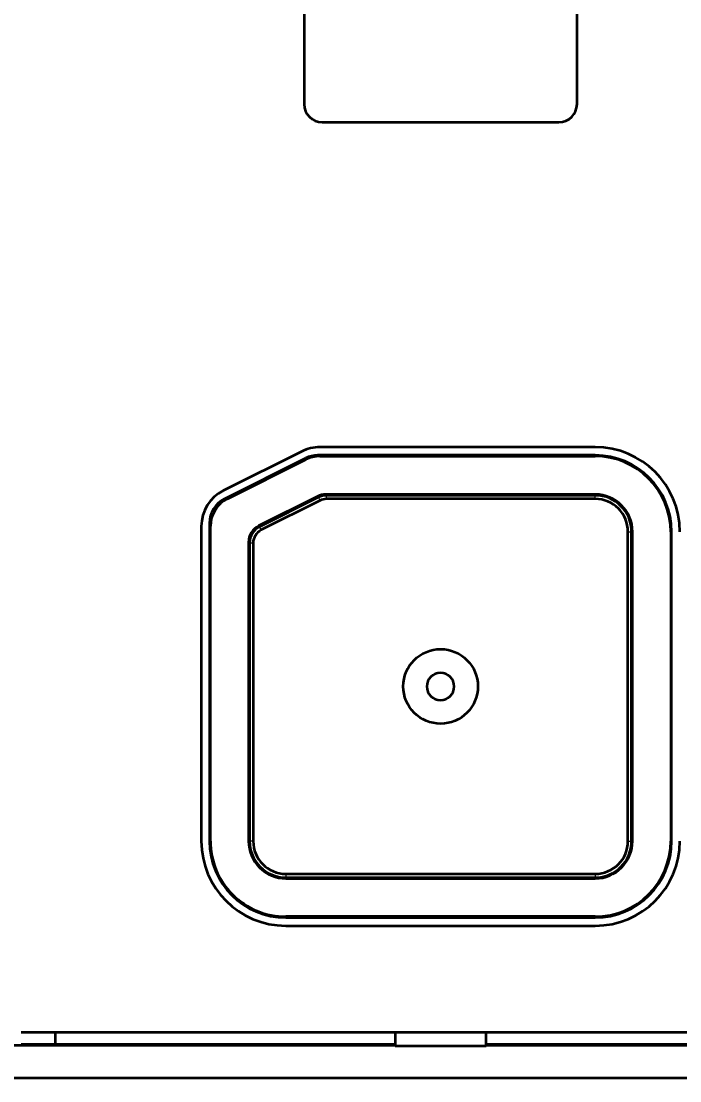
# Model space of a CAD drawing. Extents: x -1334 to -16, y -214 to 699.
# Drawn here: x -844.4 to -808.2, y 10.4 to 68.7 of the extents above; entities that cross this region are included whole.
import ezdxf

# ---------------------------------------------------------------- set-up
doc = ezdxf.new("R2010")
doc.units = 0
doc.dimstyles.get("Standard").update_dxf_attribs({"dimtxt": 0.18, "dimasz": 0.18, "dimexe": 0.18, "dimexo": 0.0625, "dimgap": 0.09, "dimtad": 0, "dimtih": 1, "dimtoh": 1, "dimdec": 4, "dimzin": 0, "dimdsep": 46, "dimtxsty": 'Standard', "dimcen": 0.09, "dimadec": 0, "dimazin": 0, "dimtfac": 1, "dimtdec": 4, "dimtofl": 0, "dimtmove": 0, "dimatfit": 3, "dimfxl": 1, "dimtolj": 1, "dimtzin": 0, "dimarcsym": 0})

# ---------------------------------------------------------------- blocks, each defined once
blk = doc.blocks.new('*D2')
at = {"color": 0, "lineweight": -2, "transparency": 16777216}
for p, q in [((-1164.451, 154.84), (-1164.451, -18.919)), ((-795.211, 16.82), (-795.211, -18.919)), ((-1161.951, -17.669), (-797.711, -17.669))]:
    blk.add_line(p, q, dxfattribs=at)
at = {"color": 0, "transparency": 16777216}
for points in [[(-1161.951, -17.252), (-1161.951, -18.086), (-1164.451, -17.669)], [(-797.711, -17.252), (-797.711, -18.086), (-795.211, -17.669)]]:
    blk.add_solid(points, dxfattribs=at)
at = {"layer": 'Defpoints', "color": 0, "transparency": 16777216}
for p in [(-1164.451, 155.465), (-795.211, 17.445), (-795.211, -17.669)]:
    blk.add_point(p, dxfattribs=at)
at = {"color": 0, "transparency": 16777216, "insert": (-982.702, -15.586), "char_height": 2.5, "attachment_point": 5}
blk.add_mtext('369,24', dxfattribs=at)

msp = doc.modelspace()

# ---------------------------------------------------------------- linework, layer by layer
at = {"color": 7, "lineweight": 35, "ltscale": 0.289663}
for p, q in [((-828.871, 75.692), (-828.871, 64.105)), ((-813.871, 64.105), (-813.871, 75.692))]:
    msp.add_line(p, q, dxfattribs=at)
at = {"color": 7, "lineweight": 35, "ltscale": 0.325}
msp.add_line((-827.871, 63.105), (-814.871, 63.105), dxfattribs=at)
at = {"color": 7, "lineweight": 35, "ltscale": 0.120344}
msp.add_line((-829, 45.023), (-833.305, 42.87), dxfattribs=at)
at = {"color": 7, "lineweight": 35, "ltscale": 0.37861}
for p, q in [((-812.871, 45.255), (-828.016, 45.255)), ((-828.016, 44.755), (-812.871, 44.755))]:
    msp.add_line(p, q, dxfattribs=at)
at = {"color": 7, "lineweight": 35, "ltscale": 0.124496}
msp.add_line((-833.242, 42.42), (-828.788, 44.647), dxfattribs=at)
at = {"color": 7, "lineweight": 35, "ltscale": 0.120345}
msp.add_line((-833.082, 42.423), (-828.776, 44.576), dxfattribs=at)
at = {"color": 7, "lineweight": 35, "ltscale": 0.381148}
msp.add_line((-812.871, 44.805), (-828.117, 44.805), dxfattribs=at)
at = {"color": 7, "lineweight": 35, "ltscale": 0.090451}
for p, q in [((-828.133, 42.55), (-831.369, 40.932)), ((-828.083, 42.5), (-831.319, 40.882)), ((-827.993, 42.321), (-831.229, 40.703))]:
    msp.add_line(p, q, dxfattribs=at)
at = {"color": 7, "lineweight": 35, "ltscale": 0.370348}
msp.add_line((-812.871, 42.655), (-827.685, 42.655), dxfattribs=at)
at = {"color": 7, "lineweight": 35, "ltscale": 0.369098}
for p, q in [((-812.871, 42.605), (-827.635, 42.605)), ((-812.871, 42.405), (-827.635, 42.405))]:
    msp.add_line(p, q, dxfattribs=at)
at = {"color": 7, "lineweight": 13, "ltscale": 0.005}
for p, q in [((-827.635, 42.405), (-827.635, 42.605)), ((-812.871, 42.405), (-812.871, 42.605)), ((-827.993, 42.321), (-828.083, 42.5)), ((-831.229, 40.703), (-831.319, 40.882)), ((-811.071, 40.605), (-810.871, 40.605)), ((-831.671, 39.987), (-831.871, 39.987)), ((-831.671, 23.605), (-831.871, 23.605)), ((-811.071, 23.605), (-810.871, 23.605)), ((-829.871, 21.805), (-829.871, 21.605)), ((-812.871, 21.805), (-812.871, 21.605))]:
    msp.add_line(p, q, dxfattribs=at)
at = {"color": 7, "lineweight": 35, "ltscale": 0.43243}
for p, q in [((-834.521, 40.903), (-834.521, 23.605)), ((-834.021, 23.605), (-834.021, 40.903))]:
    msp.add_line(p, q, dxfattribs=at)
at = {"color": 7, "lineweight": 35, "ltscale": 0.436824}
msp.add_line((-834.071, 41.078), (-834.071, 23.605), dxfattribs=at)
at = {"color": 7, "lineweight": 35, "ltscale": 0.425}
for p, q in [((-811.071, 23.605), (-811.071, 40.605)), ((-810.871, 23.605), (-810.871, 40.605)), ((-810.821, 23.605), (-810.821, 40.605)), ((-808.721, 40.605), (-808.721, 23.605)), ((-808.671, 23.605), (-808.671, 40.605)), ((-829.871, 21.805), (-812.871, 21.805)), ((-829.871, 21.605), (-812.871, 21.605)), ((-829.871, 21.555), (-812.871, 21.555)), ((-812.871, 19.455), (-829.871, 19.455)), ((-829.871, 19.405), (-812.871, 19.405)), ((-829.871, 18.955), (-812.871, 18.955))]:
    msp.add_line(p, q, dxfattribs=at)
at = {"color": 7, "lineweight": 35, "ltscale": 0.410799}
msp.add_line((-831.921, 40.037), (-831.921, 23.605), dxfattribs=at)
at = {"color": 7, "lineweight": 35, "ltscale": 0.409549}
for p, q in [((-831.871, 39.987), (-831.871, 23.605)), ((-831.671, 39.987), (-831.671, 23.605))]:
    msp.add_line(p, q, dxfattribs=at)
at = {"color": 7, "lineweight": 35}
for p, q in [((-844.421, 13.105), (-798.321, 13.105)), ((-871.691, 12.395), (-823.871, 12.395)), ((-818.871, 12.395), (-794.711, 12.395)), ((-1167.875, 10.595), (-791.875, 10.595))]:
    msp.add_line(p, q, dxfattribs=at)
at = {"color": 7, "lineweight": 35, "ltscale": 0.0165}
msp.add_line((-842.531, 12.445), (-842.531, 13.105), dxfattribs=at)
at = {"color": 7, "lineweight": 35, "ltscale": 0.01875}
for p, q in [((-823.871, 13.105), (-823.871, 12.355)), ((-818.871, 12.355), (-818.871, 13.105))]:
    msp.add_line(p, q, dxfattribs=at)
at = {"color": 7, "lineweight": 35, "ltscale": 0.04725}
msp.add_line((-844.421, 12.445), (-842.531, 12.445), dxfattribs=at)
at = {"color": 7, "lineweight": 35, "ltscale": 0.001252}
msp.add_line((-844.371, 12.445), (-844.371, 12.395), dxfattribs=at)
at = {"color": 7, "lineweight": 35, "ltscale": 0.466499}
msp.add_line((-842.531, 12.445), (-823.871, 12.445), dxfattribs=at)
at = {"color": 7, "lineweight": 35, "ltscale": 0.125}
msp.add_line((-823.871, 12.355), (-818.871, 12.355), dxfattribs=at)
at = {"color": 7, "lineweight": 35, "ltscale": 0.466501}
msp.add_line((-818.871, 12.445), (-800.211, 12.445), dxfattribs=at)
at = {"color": 7, "lineweight": 35}
msp.add_circle((-821.371, 32.105), 2.05, dxfattribs=at)
for centre, radius, start, end in [((-827.871, 64.105), 1, 180.00001, 270), ((-814.871, 64.105), 1, 270, 360), ((-828.016, 43.055), 2.2, 90, 116.56505), ((-812.871, 40.605), 4.65, 0, 90), ((-828.117, 43.305), 1.5, 90, 116.56505), ((-828.016, 43.055), 1.7, 90, 116.56505), ((-812.871, 40.605), 4.2, 0, 90), ((-812.871, 40.605), 4.15, 0, 90), ((-832.321, 40.903), 2.2, 116.56505, 179.99999), ((-827.685, 41.655), 1, 90, 116.56505), ((-827.635, 41.605), 1, 90, 116.56505), ((-812.871, 40.605), 2.05, 0, 90), ((-812.871, 40.605), 2, 360, 90), ((-832.571, 41.078), 1.5, 116.56505, 180.00001), ((-832.321, 40.903), 1.7, 116.56505, 180.00001), ((-827.635, 41.605), 0.8, 90, 116.56498), ((-812.871, 40.605), 1.8, 360, 90), ((-830.921, 40.037), 1, 116.56505, 180.00001), ((-830.871, 39.987), 1, 116.56505, 180.00001), ((-830.871, 39.987), 0.8, 116.56505, 180.00001), ((-821.372, 32.105), 0.75, 270.01944, 269.94167), ((-829.871, 23.605), 4.65, 180.00001, 270), ((-829.871, 23.605), 4.2, 180.00001, 270), ((-829.871, 23.605), 4.15, 179.99999, 270), ((-829.871, 23.605), 2.05, 179.99999, 270), ((-829.871, 23.605), 2, 180.00001, 270), ((-829.871, 23.605), 1.8, 180.00001, 270), ((-812.871, 23.605), 4.2, 270, 360), ((-812.871, 23.605), 4.65, 270, 360), ((-812.871, 23.605), 2, 270, 360), ((-812.871, 23.605), 1.8, 270, 360), ((-812.871, 23.605), 2.05, 270, 0), ((-812.871, 23.605), 4.15, 270, 360)]:
    msp.add_arc(centre, radius, start, end, dxfattribs=at)

# ---------------------------------------------------------------- dimensions: what is measured, and where the dimension line sits
dim = msp.add_linear_dim(base=(-795.211, -17.669), p1=(-1164.451, 155.465), p2=(-795.211, 17.445), dimstyle='Standard', override={"dimtxt": 2.5, "dimasz": 2.5, "dimexe": 1.25, "dimexo": 0.625, "dimgap": 0.625, "dimtad": 1, "dimtih": 0, "dimtoh": 0, "dimdec": 2, "dimzin": 8, "dimdsep": 44, "dimcen": 2.5, "dimtdec": 2, "dimtofl": 1, "dimatfit": 0, "dimtolj": 0, "dimtzin": 8})
dim.commit()
dim.dimension.update_dxf_attribs({"geometry": '*D2', "text_midpoint": (-982.702, -17.669), "dimtype": 160})

doc.saveas('drawing.dxf')
